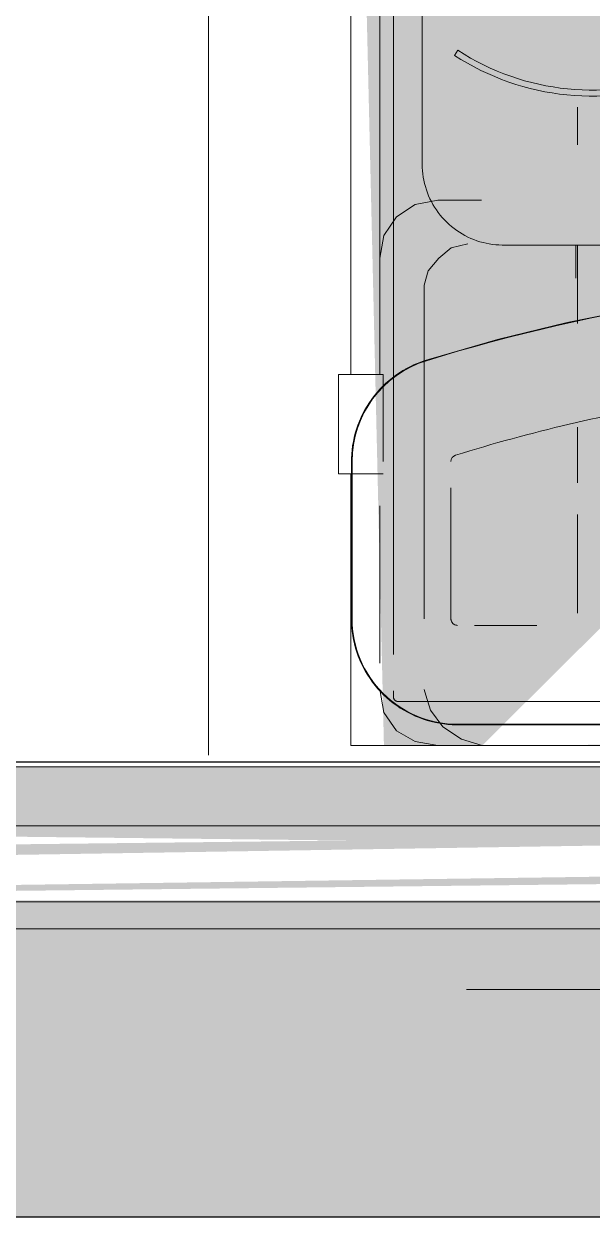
# Model space of a CAD drawing. Header units: metres. Extents: x 149 to 429, y -3 to 162.
# Drawn here: x 368.847 to 369.0345, y 80.4457 to 80.8391 of the extents above; entities that cross this region are included whole.
import ezdxf

# ---------------------------------------------------------------- set-up
doc = ezdxf.new("R2010")
doc.units = ezdxf.units.M
doc.linetypes.add('IMPORT-Dashed _3_', pattern=[0.75, 0.5, -0.25])
doc.layers.add('1053_ARQ_BASE_MATADOURO_dwg', color=7, linetype='Continuous', lineweight=5, true_color=0x767676)
for name, color, linetype, lineweight in [('A-EQUIPAMENTOS', 7, 'Continuous', 5), ('A-PAREDE', 7, 'Continuous', 30), ('A-WALL', 7, 'Continuous', 9), ('A_lay', 7, 'Continuous', 5), ('A_PROJEÇÃO', 7, 'IMPORT-Dashed _3_', 5), ('P-PIPE', 7, 'Continuous', 5), ('P-SANR-FIXT', 7, 'Continuous', 5)]:
    doc.layers.add(name, color=color, linetype=linetype, lineweight=lineweight)

# ---------------------------------------------------------------- blocks, each defined once
blk = doc.blocks.new('UT_Bacia com caixa acoplada - UT_Bacia com caixa acoplada-V81-TÉRREO 1_20 - Dependente 2')
at = {"layer": 'P-SANR-FIXT', "color": 9, "true_color": 0xc0c0c0}
for p, q in [((0.1649999999999105, -0.01229811905160714), (-0.1650000000000491, -0.01229811905160714)), ((-0.1649999999999998, -0.01245945945945865), (0.165, -0.01245945945945865)), ((0.165, -0.01249999999999924), (-0.1649999999999998, -0.01249999999999924)), ((0.1672043461841086, -0.09040602553505615), (0.1672043461841085, -0.04729894077870246)), ((0.1672043461841087, -0.09040602553505615), (0.1672043461841086, -0.04729894077870244)), ((0.1997989407787032, -0.09910397061031756), (0.1997989407787032, -0.04729894077870239)), ((0.1998394813192438, -0.04729894077870239), (0.1998394813192439, -0.09910397061031756)), ((0.2000008217272131, -0.09910397061048262), (0.2000008217272131, -0.04729894077884037)), ((0.1861473656079048, -0.4288368561510854), (0.1861473656079048, -0.09910397061048262)), ((0.1259999999999994, -0.1704400000000009), (0.1259999999999994, -0.1595600000000009)), ((0.1259999999999994, -0.1704400000000009), (0.1259999999999994, -0.1595600000000009)), ((0.1499999999999312, -0.1704735377196123), (-0.1500000000000699, -0.1704735377196123)), ((0.1766577445156308, -0.4410690897938023), (0.1766577445156308, -0.1971312822353118)), ((0.1660384845797292, -0.2330115966159581), (0.164950215291877, -0.2346895924315421))]:
    blk.add_line(p, q, dxfattribs=at)
at = {"layer": 'P-SANR-FIXT', "color": 254, "true_color": 0xe0e0e0}
for p, q in [((0.1649999999999105, -0.02000242522449371), (-0.1650000000000491, -0.02000242522449371)), ((0.1239104824909016, -0.02000242522449371), (0.1083004234525761, -0.02000242522449371)), ((0.1791942856515565, -0.02000242522449371), (0.1754585277904338, -0.02000242522449371)), ((0.1254039361196079, -0.2159388807706095), (0.1254039361196079, -0.2035675555669597))]:
    blk.add_line(p, q, dxfattribs=at)
at = {"layer": 'P-SANR-FIXT', "color": 254, "true_color": 0xd3d3d3}
for p, q in [((0.1861473656079048, -0.02356000000010899), (0.1861473656079048, -0.02148769150350818)), ((0.1861473656079048, -0.09910397061048262), (0.1861473656079048, -0.03550016951453327)), ((0.1593711800684363, -0.04509459459459395), (0.1388199836378608, -0.04509459459459395)), ((0.1593711800684363, -0.04509459459459381), (0.1388199836378608, -0.04509459459459381)), ((0.1672043461841085, -0.04729894077870246), (0.1672043461841086, -0.09040602553505615)), ((0.1672043461841086, -0.04729894077870245), (0.1672043461841087, -0.09040602553505615)), ((0.1254039361196079, -0.1705494989545294), (0.1254039361196079, -0.1446237028165164)), ((0.164950215291877, -0.2346895924315421), (0.1660384845797293, -0.2330115966159581))]:
    blk.add_line(p, q, dxfattribs=at)
at = {"layer": 'P-SANR-FIXT', "color": 254, "true_color": 0xe9e9e9}
for p, q in [((0.1388199836378607, -0.04509459459459395), (0.1593711800684363, -0.04509459459459395)), ((0.1388199836378607, -0.04509459459459381), (0.1593711800684363, -0.04509459459459381)), ((0.1254039361196079, -0.08160507972344767), (0.1254039361196079, -0.04908992771106514)), ((0.1254039361196079, -0.1104427180018647), (0.1254039361196079, -0.09214260642085756))]:
    blk.add_line(p, q, dxfattribs=at)
at = {"layer": 'P-SANR-FIXT', "color": 9, "true_color": 0xc0c0c0, "flags": 128}
for points in [[(0.2000008217272131, -0.04729894077884037), (0.1999728248029511, -0.04589928122195724), (0.1998888788196287, -0.04450186082181299), (0.1997491180727295, -0.04310891515291806), (0.1995537661494702, -0.04172267263114755), (0.199303135571611, -0.04034535094897729), (0.1989976272946682, -0.03897915352714481), (0.1986377300661639, -0.03762626599015075), (0.1982240196454073, -0.03628885266941233), (0.1977571578805106, -0.03496905314079141), (0.1972378916509562, -0.03366897880238776), (0.196667051671696, -0.0323907094954393), (0.1960455511651573, -0.03113629017837793), (0.1953743843992164, -0.02990772765438778), (0.1946546250979311, -0.02870698736140585), (0.1938874247225362, -0.02753599022789167), (0.193074010629773, -0.02639660959942521), (0.1922156841087981, -0.02529066824181573), (0.1913138182991679, -0.02421993542550372), (0.1903698559932247, -0.02318612409444377), (0.1893853073299535, -0.02219088812632945), (0.1883617473768445, -0.02123581968630861), (0.1873008136112654, -0.02032244668021849), (0.1862042033013437, -0.01945223031004353), (0.1850736707895467, -0.01862656273623907), (0.1839110246864446, -0.01784676485094078), (0.1827181249779824, -0.0171140841642773), (0.1814968800493105, -0.01642969280905327), (0.1802492436318273, -0.01579468566560463), (0.178977211677314, -0.01521007860973696), (0.1776828191659544, -0.01467680688811288), (0.1763681368492093, -0.01419572362157378), (0.1750352679387721, -0.01376759844096978), (0.1736863447403601, -0.01339311625515147), (0.1723235252431503, -0.01307287615555888), (0.1709489896680498, -0.01280739045837781), (0.1695649369784031, -0.01259708388377858), (0.1681735813635329, -0.01244229287757335), (0.1667771486953909, -0.01234326507238147), (0.1653778729684371, -0.01230015889142142), (0.1649999999999105, -0.01229811905160714)], [(0.1753658744907516, -0.1325345878290856), (0.1766944510208137, -0.1320933224818069), (0.1780043189238855, -0.1315992812090213), (0.1792933826909412, -0.131053254371225), (0.1805595800947114, -0.1304561154948422), (0.1818008854893618, -0.1298088198747895), (0.1830153130514013, -0.1291124030459181), (0.1842009199554454, -0.1283679791265908), (0.1853558094838645, -0.1275767390363346), (0.1864781340592275, -0.1267399485904107), (0.1875660982017591, -0.1258589464751818), (0.188617961401138, -0.124935142105872), (0.1896320409006959, -0.123970013372609), (0.1906067143890265, -0.1229651042753038), (0.1915404225969258, -0.1219220224542976), (0.1924316717903781, -0.1208424366179552), (0.1932790361606945, -0.1197280738732321), (0.1940811601058456, -0.1185807169629607), (0.1948367603982748, -0.1174022014132484), (0.1955446282389152, -0.116194412597713), (0.1962036311903416, -0.1149592827207007), (0.196812714988225, -0.1136987877266971), (0.1973709052284572, -0.1124149441386324), (0.1978773089256476, -0.1111098058324966), (0.1983311159421614, -0.109785460751037), (0.1987316002834017, -0.1084440275640227), (0.1990781212598911, -0.1070876522782643), (0.199370124511854, -0.105718504804942), (0.1996071428965788, -0.1043387754879859), (0.1997887972352324, -0.1029506715998834), (0.199914796919543, -0.1015564138108042), (0.1999849403766879, -0.1001582326357571), (0.2000008217272131, -0.09910397061048262)], [(-0.1753658744908902, -0.1325345878290856), (-0.1526089801756771, -0.1390949596619823), (-0.1296079440471254, -0.1447400508452551), (-0.1063995628561836, -0.1494608304373936), (-0.08302096506209419, -0.1532497461980049), (-0.05950955143416977, -0.1561007366701151), (-0.03590293521848034, -0.1580092408771847), (-0.01223888196537009, -0.1589722056196572), (0.01144475088808322, -0.1589880903591926), (0.0351100745814234, -0.1580568696837236), (0.05871922964517835, -0.1561800333476513), (0.0822344464676804, -0.1533605838887754), (0.1056181057181511, -0.1496030318247995), (0.1288327985302734, -0.1449133884373818), (0.1518413863474238, -0.1392991561555126), (0.1746070603376684, -0.1327693165533268), (0.1753658744907516, -0.1325345878290856)], [(0.1766577445156308, -0.1971312822353118), (0.1766364211633649, -0.1960652567812258), (0.1765724852194111, -0.1950009367404378), (0.1764660389674136, -0.1939400247979753), (0.1763172526990918, -0.1928842181866901), (0.1761263644403531, -0.1918352059718094), (0.1758936795717866, -0.1907946663493463), (0.1756195703397967, -0.1897642639604512), (0.1753044752604543, -0.1887456472291868), (0.1749488984184223, -0.187740445725184), (0.1745534086615109, -0.1867502675563748), (0.1741186386882273, -0.1857766967964468), (0.173645284038024, -0.1848212909510376), (0.1731341019775915, -0.18388557846572), (0.172585910288879, -0.1829710562809056), (0.1720015859618914, -0.1820791874368539), (0.1713820637907396, -0.181211398733571), (0.1707283348787638, -0.1803690784478136), (0.1700414450527307, -0.179553574112328), (0.1693224931899862, -0.1787661903601644), (0.1685726294599481, -0.1780081868373946), (0.16779305348493, -0.1772807761877661), (0.1669850124198801, -0.1765851221133133), (0.1661497989582426, -0.1759223375121723), (0.1652887492632475, -0.1752934826981742), (0.1644032408310079, -0.1746995637049886), (0.1634946902858359, -0.1741415306762032), (0.1625645511149895, -0.1736202763457755), (0.1616143113427079, -0.1731366346093413), (0.1606454911497756, -0.1726913791904686), (0.1596596404419397, -0.1722852224029668), (0.1586583363702306, -0.1719188140109132), (0.1576431808070676, -0.1715927401897246), (0.1566157977852174, -0.1713075225878571), (0.1555778308979425, -0.1710636174926689), (0.1545309406714288, -0.1708614151003087), (0.1534768019061648, -0.1707012388912905), (0.1524171009997473, -0.1705833451136285), (0.1513535332470947, -0.1705079223720752), (0.1502878001302641, -0.170475091326859), (0.1499999999999312, -0.1704735377196123)]]:
    blk.add_lwpolyline(points, dxfattribs=at)
at = {"layer": 'P-SANR-FIXT', "color": 254, "true_color": 0xe0e0e0, "flags": 128}
for points in [[(0.1213221542357449, -0.02000242522449371), (0.1283807902793524, -0.02000242522449371), (0.1351368343960483, -0.02000242522449371), (0.1415794783567147, -0.02000242522449371), (0.1476984153054669, -0.02000242522449371), (0.1534838562484794, -0.02000242522449371), (0.1589265457144975, -0.02000242522449371), (0.164017776561113, -0.02000242522449371)], [(0.1761361094002616, -0.02000242522449371), (0.1780263364694529, -0.02000242522449371), (0.1796845832607054, -0.02000242522449371), (0.1811081969332066, -0.02000242522449371), (0.1822949000087108, -0.02000242522449371)]]:
    blk.add_lwpolyline(points, dxfattribs=at)
at = {"layer": 'P-SANR-FIXT', "color": 254, "true_color": 0xd3d3d3, "flags": 128}
for points in [[(0.164017776561113, -0.02000242522449371), (0.1687494039053218, -0.02000242522449371), (0.1691056121096896, -0.02000242522449371)], [(0.1691056121096896, -0.02000242522449371), (0.1716721765501901, -0.02000242522449371), (0.1740169260133349, -0.02000242522449371), (0.1761361094002616, -0.02000242522449371)], [(0.1822949000087108, -0.02000242522449371), (0.1832427940152396, -0.02000242522449371), (0.1839503625246544, -0.02000242522449371), (0.1844164735786941, -0.02000242522449371), (0.18464038149849, -0.02000242522449371)], [(0.1846620993288903, -0.02000242522449371), (0.1845408012873268, -0.02000242522449371), (0.1841771012140889, -0.02000242522449371), (0.1835715809518082, -0.02000242522449371), (0.1827252092034101, -0.02000242522449371), (0.1826626773283315, -0.02000242522449371)], [(0.1846620993288903, -0.02000242522449371), (0.1847214941383805, -0.02000361327908359), (0.1847807939288963, -0.02000717554227413), (0.1848399038335152, -0.02001310631510023), (0.1848987292887254, -0.02002139610977465), (0.1849571761864776, -0.02003203166417243), (0.1850151510242966, -0.02004499596386941), (0.1850725610546993, -0.02006026826875477), (0.1851293144337818, -0.02007782414615813)], [(0.1851293144337818, -0.02007782414615813), (0.1851853203685583, -0.0200976355106297), (0.1852404892611125, -0.02011967066822526)], [(0.1852404892611125, -0.02011967066822526), (0.1852947328531645, -0.02014389436723632), (0.1853479643666189, -0.02017026785501894), (0.185400098642171, -0.02019874893960459), (0.1854510522765282, -0.02022929205740966)], [(0.1854510522765282, -0.02022929205740966), (0.1855007437542252, -0.02026184834579617), (0.1855490935798549, -0.02029636572173131), (0.1855960244037851, -0.02033278896488228), (0.1856414611469049, -0.02037105980556244), (0.185685331120242, -0.02041111701891478), (0.1857275641407003, -0.02045289652172887), (0.1857680926448557, -0.02049633147577242), (0.185806851795545, -0.02054135239438001), (0.1858437795865142, -0.02058788725368522), (0.1858788169412455, -0.02063586160787236), (0.1859119078073483, -0.02068519870810124), (0.1859429992463767, -0.0207358196257288), (0.1859720415187956, -0.02078764337788707), (0.1859989881632639, -0.0208405870577044), (0.1860237960707891, -0.02089456596660584), (0.1860464255540312, -0.02094949374987082), (0.1860668404105069, -0.02100528253468565)], [(0.1860668404105069, -0.02100528253468565), (0.1860850079809436, -0.02106184307096828), (0.1861008992011182, -0.02111908487392557), (0.1861144886484293, -0.02117691636882828), (0.1861257545823701, -0.0212352450376573)], [(0.1861257545823701, -0.0212352450376573), (0.1861346789804277, -0.02129397756699727), (0.1861412475651116, -0.02135301999724707)], [(0.1861412475651116, -0.02135301999724707), (0.1861454498282099, -0.02141227787321623), (0.1861472790470063, -0.02147165639492941)]]:
    blk.add_lwpolyline(points, dxfattribs=at)
at = {"layer": 'P-SANR-FIXT', "color": 9, "true_color": 0xc0c0c0}
for centre, radius, start, end in [((0.165, -0.04729894077870246), 0.03483948131924385, 4.325554366790383e-13, 90.00000000000038), ((0.165, -0.04729894077870246), 0.03479894077870322, 5.088887490341627e-14, 90.00000000000006), ((0.165, -0.0991039706103174), 0.03479894077870308, 287.2271624347441, 359.9999999999994), ((0.1650000000000001, -0.0991039706103174), 0.03483948131924375, 287.2271624347441, 1.653888434361028e-13), ((1.624300693947589e-15, 0.4330317257974887), 0.5919690886741391, 252.7728375652484, 287.2271624347505), ((1.658140291738164e-15, 0.4330317257974888), 0.5919285481335987, 252.7728375652481, 287.2271624347501), ((0.1206777970490052, -0.3029529656485584), 0.08336298384423607, 57.03445195537844, 111.5924867469914), ((0.1206777970490052, -0.3029529656485584), 0.08136298384423604, 57.03445195537801, 111.5924867469908), ((0.1206777970490052, -0.3029529656485584), 0.08136298384423603, 57.03445195537842, 111.5924867469904)]:
    blk.add_arc(centre, radius, start, end, dxfattribs=at)
at = {"layer": 'P-SANR-FIXT', "color": 254, "true_color": 0xd3d3d3}
for centre, radius, start, end in [((0.165, -0.04729894077870246), 0.00220434618410857, 29.99999999999942, 90.00000000000072), ((0.165, -0.04729894077870246), 0.002204346184108624, 1.78111062161957e-13, 90.00000000000018), ((0.165, -0.04729894077870246), 0.002204346184108627, 2.735277026058625e-13, 90.00000000000027), ((0.165, -0.04729894077870246), 0.002204346184108552, 14.99999999999986, 75.00000000000088), ((0.165, -0.04729894077870246), 0.002204346184108552, 14.99999999999949, 29.99999999999929), ((0.165, -0.04729894077870246), 0.002204346184108549, 359.9999999999989, 14.9999999999996), ((1.632760593395233e-15, 0.4330317257974887), 0.5593339535390045, 279.2687003797514, 287.2271624347505), ((1.632760593395233e-15, 0.4330317257974887), 0.5593339535390046, 279.2687003797511, 287.2271624347502), ((0.1650000000000001, -0.0991039706103174), 0.002204346184108494, 287.227162434752, 0), ((0.1650000000000001, -0.0991039706103174), 0.002204346184108472, 287.2271624347521, 5.311526318044073e-13), ((0.1650000000000001, -0.0991039706103174), 0.002204346184108624, 287.2271624347434, 359.9999999999993), ((0.1650000000000001, -0.0991039706103174), 0.002204346184108624, 287.2271624347434, 359.9999999999993), ((0.1206777970490052, -0.3029529656485584), 0.08336298384423603, 57.03445195537769, 111.5924867469907)]:
    blk.add_arc(centre, radius, start, end, dxfattribs=at)
at = {"layer": 'P-SANR-FIXT', "color": 254, "true_color": 0xe9e9e9}
for centre, radius, start, end in [((0.165, -0.04729894077870246), 0.002204346184108559, 75.00000000000095, 90.0000000000008), ((1.632760593395233e-15, 0.4330317257974887), 0.559333953539004, 279.2687003797519, 287.2271624347509), ((1.632760593395233e-15, 0.4330317257974887), 0.5593339535390041, 279.2687003797515, 287.2271624347505)]:
    blk.add_arc(centre, radius, start, end, dxfattribs=at)
at = {"layer": 'P-SANR-FIXT', "color": 254, "true_color": 0xe0e0e0}
blk.add_arc((0.165, -0.04729894077870246), 0.002204346184108559, 359.9999999999993, 14.99999999999991, dxfattribs=at)
blk = doc.blocks.new('1053_ARQ_BASE_MATADOURO_dwg_acoplada-V65-TÉRREO 1_20 - Dependente 2')
at = {"layer": 'A-EQUIPAMENTOS', "true_color": 0xe2e2e2}
h = blk.add_hatch(color=254, dxfattribs=at)
h.paths.add_polyline_path([(-0.1568787479348426, -0.005489818191695485), (-0.07291134216303144, -0.08890038771524506), (0.163253793666371, -0.007540405645678948), (-0.02455669331173558, -0.006337365551102084)])
h.paths.add_polyline_path([(0.17857954748509, -0.005489758697277467), (0.1997696623142587, -0.01154961335559674), (0.1898451968942274, -0.4911843262677378), (0.157956282033, -0.5759980215533193), (0.08918642130715053, -0.6372831408437455), (-0.0002302538252773957, -0.6594149685796161), (-0.08964692898861468, -0.6372832516397301), (-0.1584167898002619, -0.5759980217750905), (-0.2002434113427993, -0.4710424196645598), (-0.1892933772916768, -0.005489823940489805), (0.1755577773280038, -0.005489759233201403)])
at = {"layer": 'A-EQUIPAMENTOS', "color": 9, "true_color": 0xc3c3c3}
for p, q in [((-0.1892933753604655, -0.01642663219991355), (-0.1906604850181207, -0.02394573531667083)), ((-0.190660485018398, -0.03268925367569427), (-0.1906604850181207, -0.08453335972886744)), ((-0.1760182858092303, -0.1257954048070655), (-0.1760182858090917, -0.09910407819632928))]:
    blk.add_line(p, q, dxfattribs=at)
at = {"layer": 'A-EQUIPAMENTOS', "color": 254, "true_color": 0xe1e1e1}
blk.add_line((-0.1754585248480846, -0.02207986544623127), (-0.1760182858092303, -0.02394573531660153), dxfattribs=at)
at = {"layer": 'A-EQUIPAMENTOS', "color": 254, "true_color": 0xd5d5d5}
for p, q in [((-0.1760182858092303, -0.04729904836468704), (-0.1760182858093689, -0.09910407819632928)), ((-0.2004605052429059, -0.095035437511278), (-0.1895236279822184, -0.0950354375112087))]:
    blk.add_line(p, q, dxfattribs=at)
at = {"layer": 'A-EQUIPAMENTOS', "color": 253, "true_color": 0xaaaaaa}
blk.add_line((-0.1906604850184977, -0.4897107035868942), (-0.1906604850184977, -0.1626860492531819), dxfattribs=at)
at = {"layer": 'A-EQUIPAMENTOS', "color": 253, "true_color": 0xaaaaaa, "flags": 128}
for points in [[(-0.2002302526212916, -0.4897107035870079), (-0.2002302526212916, -0.1278460692934097), (-0.2043315815941187, -0.1278460692934097), (-0.2043315815939801, -0.095035437511278), (-0.2002302526212916, -0.095035437511278), (-0.2002302526212916, -0.005489754939156774), (-0.1758182758469047, -0.005489754939156774), (-0.1743064813423105, -0.005489754939156774), (-0.1722558168559663, -0.005489754939226077), (-0.1700770061748725, -0.005489754939156774), (-0.1626860492527954, -0.005489754939156774), (4.158209776505828e-13, -0.005489754939156774), (0.1640531589111437, -0.005489754939156774), (0.1715111766029339, -0.00548975493908747), (0.1977190828924118, -0.005489754939156774), (0.1997697473787561, -0.005489754939156774), (0.1997697473787561, -0.007251202221353378), (0.1997697473786175, -0.009217759092058441), (0.1997697473786175, -0.04729898171773239)], [(-0.1715209498117791, -0.005489754939226077), (-0.1790400529287443, -0.006856864596742708), (-0.1851920463879156, -0.01027463874074219), (-0.1892933753604655, -0.01642663219991355)], [(-0.1568787506028886, -0.005489754939156774), (-0.163714298890749, -0.007540419425501023), (-0.169866292350059, -0.01164174839832813)], [(-0.1895236279822184, -0.09910408059152742), (-0.1895236279822184, -0.127846069293479), (-0.2004605052429059, -0.1278460692934097)], [(-0.1906604850182594, -0.1278460692934097), (-0.1906604850182594, -0.1661251397060238), (-0.1892933753606041, -0.1736442428226425), (-0.185192046387777, -0.1797962362818831), (-0.1790400529286057, -0.1838975652546409)]]:
    blk.add_lwpolyline(points, dxfattribs=at)
at = {"layer": 'A-EQUIPAMENTOS', "color": 9, "true_color": 0xc3c3c3, "flags": 128}
for points in [[(-0.169866292350059, -0.01164174839832813), (-0.173967621322886, -0.01711018702860256), (-0.1754585248480846, -0.02207986544623127)], [(-0.1760182858093689, -0.09910407819632928), (-0.1760182858092303, -0.1572389269316113), (-0.1746511761515751, -0.1620238107331967), (-0.1712334020075756, -0.1661251397059545), (-0.1671320730347485, -0.169542913849954), (-0.1616636344044047, -0.1709100235075399)], [(-0.1790400529286057, -0.1838975652546409), (-0.1715209498119177, -0.1852646749122268), (-0.1571460963593378, -0.1852646749122268)]]:
    blk.add_lwpolyline(points, dxfattribs=at)
blk = doc.blocks.new('1053_ARQ_BASE_MATADOURO_dwg_arq geral tgov-4039641-TÉRREO 1_20 - Dependente 2')
at = {"layer": 'A_lay', "true_color": 0xaaaaaa}
h = blk.add_hatch(dxfattribs=at)
h.set_pattern_fill('FP_9', color=253, style=0, pattern_type=2)
h.set_pattern_definition([(90, (-0.43, 0), (-0.6125, 3.750480822388769e-17), []), (180, (-0.43, 0), (-7.500961644777538e-17, -0.6125), [])])
h.paths.add_polyline_path([(33.39822966559106, -2.44784970763558), (33.39005279484002, -2.336813861293972), (33.39822966559106, -2.288367716530024), (33.40640653633821, -2.29638141773033), (33.40640653633821, -2.397166472628573)])
h.paths.add_polyline_path([(31.83006498345653, -2.590337736531992), (32.07822966552344, -2.585054363854047), (32.07822966552344, -1.360337736084883), (31.99822966370272, -1.360337737947553), (31.57396809628698, -1.784604303538716), (31.55982596066316, -1.770462168380541), (31.9982296655656, -1.340337736531895), (32.09822966554208, -1.346195600926777), (32.09822966803853, -2.590337723865946), (32.97822966554673, -2.580063154920824), (32.97822966554673, -1.360337736084883), (32.69822787267089, -1.360339528953856), (32.27396809635689, -1.784604303538647), (32.25982596073293, -1.770462168380194), (32.6982296655188, -1.340337736531895), (33.0123718011892, -1.346195600926777), (33.42892799920289, -1.778167539158531), (33.42249373428067, -1.784601803869511), (32.99822966556523, -1.360337736084883), (32.99822967724536, -2.590337723865946), (33.39035598840805, -2.585054363854047), (33.39822966559106, -2.44784970763558), (33.40640653633821, -2.59033772349344), (33.79822966549547, -2.585054363854047), (33.79822966549547, -1.360337736084883), (33.59822966554209, -1.360337736084883), (33.59822966554375, -1.340337736531895), (33.79822966549547, -1.33833798036249), (33.79822966549547, -0.5403377357869252), (32.49990418984085, -0.5403377357869252), (32.49990418984085, -0.5203377362339374), (33.79822966549547, -0.5203377362339374), (33.79822966549547, 0.7096622604878315), (31.64822966558858, 0.7096622623505017), (31.64822966547229, -0.7203377373515494), (31.3782296655701, -0.9803377389905873), (31.3782296655701, -1.340337738394565), (31.39822966547217, -1.346195600926777), (31.39822966547217, -1.360337737947553), (31.19822966551879, -1.360337737947553), (31.19822967201003, -2.590337723865946), (31.82791450107479, -2.590337723865946)])
h.paths.add_polyline_path([(32.38339294388421, -2.584848022531796), (32.69549398008012, -2.572539998526298), (32.67970626495907, -2.566392060369181), (32.45902734594421, -2.509715176655277), (32.38545728396516, -2.582797378301478)])
h.paths.add_polyline_path([(32.97822966554673, -2.590337723865946), (32.34961111823314, -2.585498427620577), (32.34004142331659, -2.574622032052993), (32.35167963012108, -2.05444157594287), (32.36290796080072, -2.0508285947457), (32.41250386946673, -1.979505139154429), (32.49398386001402, -1.936538050224904), (32.58609878600665, -1.936538033952651), (32.66823930205481, -1.980255806933235), (32.71960968453018, -2.055517894237872), (32.74004135305855, -2.119542273944098), (32.74004143919781, -2.578788168292139), (32.86926999353336, -2.585054363854047)])
h.paths.add_polyline_path([(31.48298628418701, -2.58484793312488), (31.79508739105156, -2.572539999373534), (31.77929960537774, -2.566391970962127), (31.55862059624339, -2.509715176655277), (31.48505062426797, -2.582797288894562)])
h.paths.add_polyline_path([(31.19822967201003, -2.590337723865946), (31.43963476373582, -2.567305094222049), (31.44983925261197, -2.097990779332588), (31.48144814114043, -2.014339729814195), (31.55982596066316, -1.942727013687805), (31.63526015073573, -1.924894119495031), (31.68569212630959, -1.936537944545735), (31.76783272102194, -1.980255806933235), (31.81920302483299, -2.055517804830887), (31.83963469347765, -2.119511192494337), (31.83963477961704, -2.578787159810047), (31.72615405031057, -2.584848009049702), (31.40682449345147, -2.586316306705577)])
h.paths.add_polyline_path([(33.33759692668674, -2.222328154900202), (33.35460424980258, -2.195586064349797), (33.39611333571045, -2.178598915310612), (33.38238361738827, -2.187033293926011), (33.34046915341153, -2.220244026059224)])
at = {"layer": 'A-PAREDE', "color": 253, "true_color": 0xaaaaaa}
blk.add_line((36.49822966556531, -2.74033772572875), (31.19822966563515, -2.74033772572875), dxfattribs=at)
at = {"layer": 'A-PAREDE', "color": 253, "true_color": 0xaaaaaa, "flags": 128}
blk.add_lwpolyline([(36.49822966556531, -2.590337725356221), (33.94822966551874, -2.590337725356221), (33.94822966551874, 0.709662275388837), (34.01322966394946, 0.709662275388837), (34.01322966394946, 0.859662275761366), (33.7482296571834, 0.859662275761366), (33.7482296571834, 0.709662275388837), (33.79822966561188, 0.709662275388837), (33.79822966561188, -2.590337723493576), (31.19822966563515, -2.590337723493576)], dxfattribs=at)
at = {"layer": 'A_PROJEÇÃO', "color": 253, "true_color": 0xaaaaaa, "flags": 128}
blk.add_lwpolyline([(32.5682296656305, -2.645337723195553), (32.5682296656305, -2.665337722748518), (32.53822966560256, -2.665337722748518), (32.53822966560256, -2.645337723195553), (32.12822966568638, -2.645337723195553), (32.12822966568638, -2.665337722748518), (32.53822966560256, -2.665337722748518), (32.53822966560256, -2.645337723195553)], close=True, dxfattribs=at)
at = {"extrusion": (0, 0, -1), "zscale": -1, "rotation": 179.9999898619997}
blk.add_blockref('1053_ARQ_BASE_MATADOURO_dwg_acoplada-V65-TÉRREO 1_20 - Dependente 2', (-32.54027169279287, -2.590337812900754), dxfattribs=at)
blk = doc.blocks.new('1053_ARQ_BASE_MATADOURO_dwg-3625622-TÉRREO 1_20 - Dependente 2')
blk.add_blockref('1053_ARQ_BASE_MATADOURO_dwg_arq geral tgov-4039641-TÉRREO 1_20 - Dependente 2', (130.2097949645677, 83.1860339743535))

msp = doc.modelspace()

# ---------------------------------------------------------------- hatches: boundary and pattern name
at = {"layer": 'A-WALL', "true_color": 0xffd4aa, "transparency": 33554483}
h = msp.add_hatch(color=41, dxfattribs=at)
h.paths.add_polyline_path([(373.1630617847296, 80.44569625048727), (373.3130617846366, 80.44569625048727), (373.3130617846366, 80.59419625048731), (360.6145617847063, 80.59419625048739), (360.6145617847063, 80.44569625048734), (373.113061781889, 80.44569625048727)])
h.paths.add_polyline_path([(361.5782856937424, 80.54612217728693), (361.5782856937424, 80.57027032294408), (362.2660717854515, 80.55976566216555), (362.2660717854515, 80.54612217728693), (361.6350654753875, 80.54612217728693)])
h.paths.add_polyline_path([(364.2296378924898, 80.54612217728686), (364.2296378924898, 80.57027032294401), (364.9167824628718, 80.5614314881792), (364.9130617847296, 80.54612217728686), (364.7146029641482, 80.54612217728686)])
h.paths.add_polyline_path([(363.5218220803493, 80.54612217728686), (363.4100517841941, 80.55496101205169), (363.4100517841941, 80.57027032294401), (364.0978378759033, 80.5614314881792), (364.0978378759033, 80.54612217728686), (363.5510428165421, 80.54612217728686)])
h.paths.add_polyline_path([(360.7630617847063, 80.54612217728693), (360.7593411067739, 80.55496101205162), (360.7630617847063, 80.57027032294408), (361.4464856771559, 80.55881621675279), (361.4464856771559, 80.54612217728693), (360.7830618401386, 80.54612217728693)])
h.paths.add_polyline_path([(369.5930617846644, 80.55012217803105), (369.471003810937, 80.55896101279586), (369.471003810937, 80.57427032368827), (369.9660717847064, 80.56543148892344), (369.9660717847064, 80.55012217803105), (369.6130617846829, 80.55012217803105)])
h.paths.add_polyline_path([(365.5208222968419, 80.55012217803105), (365.5100517846599, 80.55896101279586), (365.5208222968419, 80.57427032368827), (366.5051197564819, 80.56543148892344), (366.5051197564819, 80.55012217803105), (365.5236945182227, 80.55012217803105)])
h.paths.add_polyline_path([(368.6930617846411, 80.55012217803105), (368.5705971513564, 80.55896101279586), (368.5705971513564, 80.57427032368827), (369.3392038109371, 80.56543148892344), (369.3392038109371, 80.55012217803105), (368.7130617846598, 80.55012217803105)])
h.paths.add_polyline_path([(366.636919756482, 80.55012217803105), (366.636919756482, 80.57427032368827), (367.4071617836955, 80.56543148892344), (367.4071617836955, 80.55012217803105), (366.7443383851329, 80.55012217803105)])
h.paths.add_polyline_path([(368.0216566125692, 80.55012217803105), (367.8200517847297, 80.55896101279586), (367.8200517847297, 80.57427032368827), (368.4387971513563, 80.56543148892344), (368.4387971513563, 80.55012217803105)])
at = {"layer": 'P-PIPE', "true_color": 0x69503c}
for points in [[(368.6603157262874, 80.56219625085961), (369.3392038109371, 80.57302156840693), (369.3336833584219, 80.57427032368827), (368.5705971513564, 80.56543148892344), (368.5705971513564, 80.56219625085961)], [(368.5705971513564, 80.55012217803105), (369.3392038109371, 80.55896101279586), (369.3392038109371, 80.56219625085961), (368.5705971513564, 80.55137093331224)]]:
    msp.add_hatch(color=27, dxfattribs=at).paths.add_polyline_path(points)

# ---------------------------------------------------------------- linework, layer by layer
at = {"layer": 'A-WALL', "color": 253, "true_color": 0xaaaaaa}
for p, q in [((370.4130617846364, 80.59569625048715), (367.8120328538448, 80.59569625048718)), ((370.4145617846364, 80.59419625048716), (367.8120328538448, 80.59419625048717))]:
    msp.add_line(p, q, dxfattribs=at)
at = {"layer": 'A-WALL', "color": 253, "true_color": 0xbbb2aa}
msp.add_line((360.6130617847062, 80.44569625048726), (373.3130617846364, 80.44569625048713), dxfattribs=at)
at = {"layer": 'P-PIPE'}
for p, q in [((369.3392038109371, 80.57469625085963), (368.5705971513564, 80.57469625085963)), ((368.5705971513564, 80.54969625085961), (369.3392038109371, 80.54969625085961))]:
    msp.add_line(p, q, dxfattribs=at)

# ---------------------------------------------------------------- block references
at = {"layer": '1053_ARQ_BASE_MATADOURO_dwg', "color": 253, "true_color": 0xaaaaaa}
msp.add_blockref('1053_ARQ_BASE_MATADOURO_dwg-3625622-TÉRREO 1_20 - Dependente 2', (206.4050371545499, 0), dxfattribs=at)
at = {"layer": 'P-SANR-FIXT', "color": 9, "true_color": 0xc0c0c0, "rotation": 180}
msp.add_blockref('UT_Bacia com caixa acoplada - UT_Bacia com caixa acoplada-V81-TÉRREO 1_20 - Dependente 2', (369.1551038109369, 80.5956962378212), dxfattribs=at)

doc.saveas('drawing.dxf')
